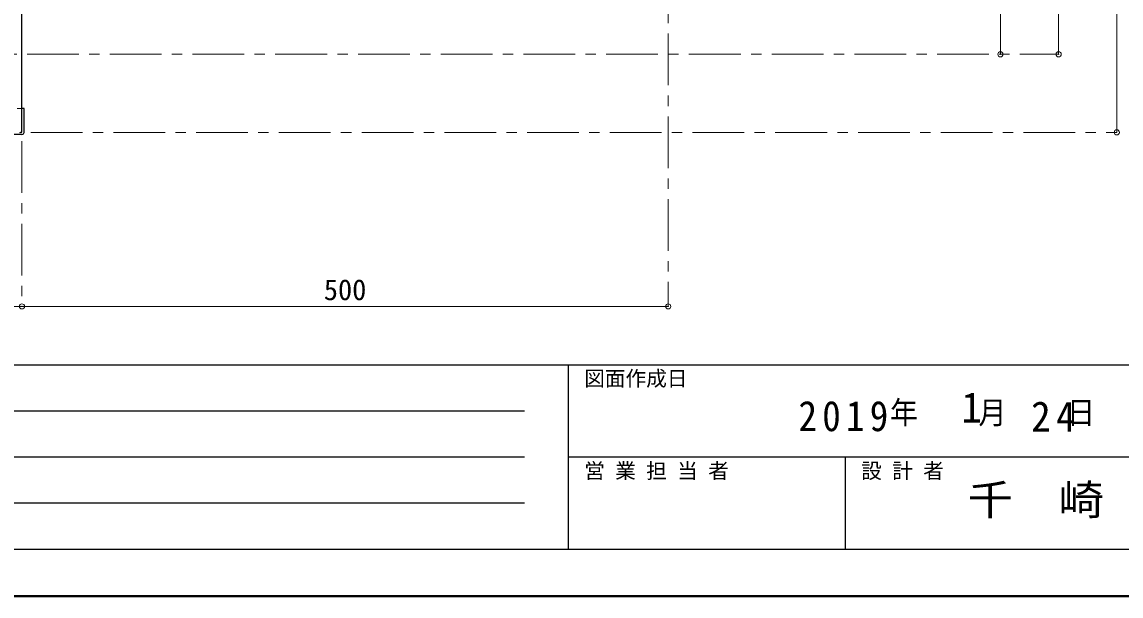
# Model space of a CAD drawing. Units: millimetres at full size, sheet at 1:8; details may follow other scales. Extents: x -1698 to 1542, y -1117 to 1131.
# Drawn here: x -546 to 304, y -1117 to -673 of the extents above; entities that cross this region are included whole.
import ezdxf
from ezdxf.enums import TextEntityAlignment as Align

# ---------------------------------------------------------------- set-up
doc = ezdxf.new("R2010")
doc.units = ezdxf.units.MM
doc.header["$LTSCALE"] = 8
doc.header["$PDMODE"] = 32
doc.header["$PDSIZE"] = 4
doc.linetypes.add('CHAIN1', pattern=[8, 5, -1, 1, -1])
doc.linetypes.add('DASHED1', pattern=[1.8, 1.2, -0.6])
doc.layers.add('0-0_ﾚｲﾔ1', color=4, linetype='Continuous', lineweight=9)
doc.styles.add('ＭＳ ゴシック', font='')
doc.styles.get('ＭＳ ゴシック').set_extended_font_data('MS Gothic')

msp = doc.modelspace()

# ---------------------------------------------------------------- linework, layer by layer
at = {"layer": '0-0_ﾚｲﾔ1'}
for p, q in [((256.089, -197.695), (256.089, -697.695)), ((301.089, -197.695), (301.089, -758.095)), ((211.089, -357.695), (211.089, -697.695)), ((-1355.911, -892.695), (-545.911, -892.695)), ((-545.911, -892.695), (-45.911, -892.695))]:
    msp.add_line(p, q, dxfattribs=at)
at = {"layer": '0-0_ﾚｲﾔ1', "color": 5, "lineweight": 25}
for p, q in [((-545.911, -757.295), (-545.911, -571.195)), ((-544.311, -739.695), (-545.911, -739.695)), ((-544.311, -758.095), (-544.311, -739.695)), ((-545.911, -759.695), (-1355.911, -759.695))]:
    msp.add_line(p, q, dxfattribs=at)
at = {"layer": '0-0_ﾚｲﾔ1', "linetype": 'CHAIN1'}
for p, q in [((-45.911, -617.695), (-45.911, -892.695)), ((-605.911, -697.695), (256.089, -697.695)), ((-545.911, -764.895), (-545.911, -892.695)), ((-539.111, -758.095), (301.089, -758.095))]:
    msp.add_line(p, q, dxfattribs=at)
at = {"layer": '0-0_ﾚｲﾔ1', "linetype": 'DASHED1'}
msp.add_line((-1355.911, -739.695), (-545.911, -739.695), dxfattribs=at)
at = {"layer": '0-0_ﾚｲﾔ1', "color": 6, "lineweight": 25}
for p, q in [((-1662.411, -937.838), (1505.589, -937.838)), ((-122.982, -1080.695), (-122.982, -937.838)), ((-900.125, -973.553), (-157.268, -973.553)), ((-157.268, -1009.267), (-900.125, -1009.267)), ((1505.589, -1009.267), (-122.982, -1009.267)), ((91.304, -1080.695), (91.304, -1009.267)), ((-157.268, -1044.981), (-900.125, -1044.981)), ((1505.589, -1080.695), (-1662.411, -1080.695))]:
    msp.add_line(p, q, dxfattribs=at)
at = {"layer": '0-0_ﾚｲﾔ1', "color": 1, "lineweight": 40}
msp.add_line((1541.589, -1116.695), (-1698.411, -1116.695), dxfattribs=at)
at = {"layer": '0-0_ﾚｲﾔ1', "color": 5, "lineweight": 25}
for centre, radius in [((-547.511, -756.495), 1.6), ((-546.711, -757.295), 0.8), ((-545.911, -758.095), 1.6)]:
    msp.add_arc(centre, radius, 270, 0, dxfattribs=at)
at = {"layer": '0-0_ﾚｲﾔ1', "color": 1}
for p in [(211.089, -697.695), (256.089, -697.695), (301.089, -758.095), (-545.911, -892.695), (-45.911, -892.695)]:
    msp.add_point(p, dxfattribs=at)

# ---------------------------------------------------------------- texts
at = {"layer": '0-0_ﾚｲﾔ1', "color": 7, "style": 'ＭＳ ゴシック'}
for s, height, p in [('500', 16.13, (-312.411, -892.695)), ('図面作成日', 11.73, (-110.982, -957.838)), ('1', 23.46, (180.789, -989.553)), ('営 業 担 当 者', 11.73, (-110.982, -1029.267)), ('設 計 者', 11.73, (103.304, -1029.267))]:
    msp.add_text(s, height=height, dxfattribs=at).set_placement(p, align=Align.BOTTOM_LEFT)
at = {"layer": '0-0_ﾚｲﾔ1', "color": 7, "style": 'ＭＳ ゴシック', "width": 1.1}
msp.add_text('千\u3000崎', height=23.46, dxfattribs=at).set_placement((185.589, -1060.981), align=Align.BOTTOM_LEFT)
at = {"layer": '0-0_ﾚｲﾔ1', "color": 7, "attachment_point": 7, "style": 'ＭＳ ゴシック'}
for s, insert, char_height in [('\\T1.28;\\W0.9;2019', (54.789, -989.553), 23.46), ('\\T1.27;\\W0.9;年\\~\\~\\~月\\~\\~\\~日', (125.589, -985.553), 17.6), ('\\T1.27;\\W0.95;24', (234.789, -989.553), 23.46)]:
    msp.add_mtext(s, dxfattribs=dict(at, insert=insert, char_height=char_height))

doc.saveas('drawing.dxf')
